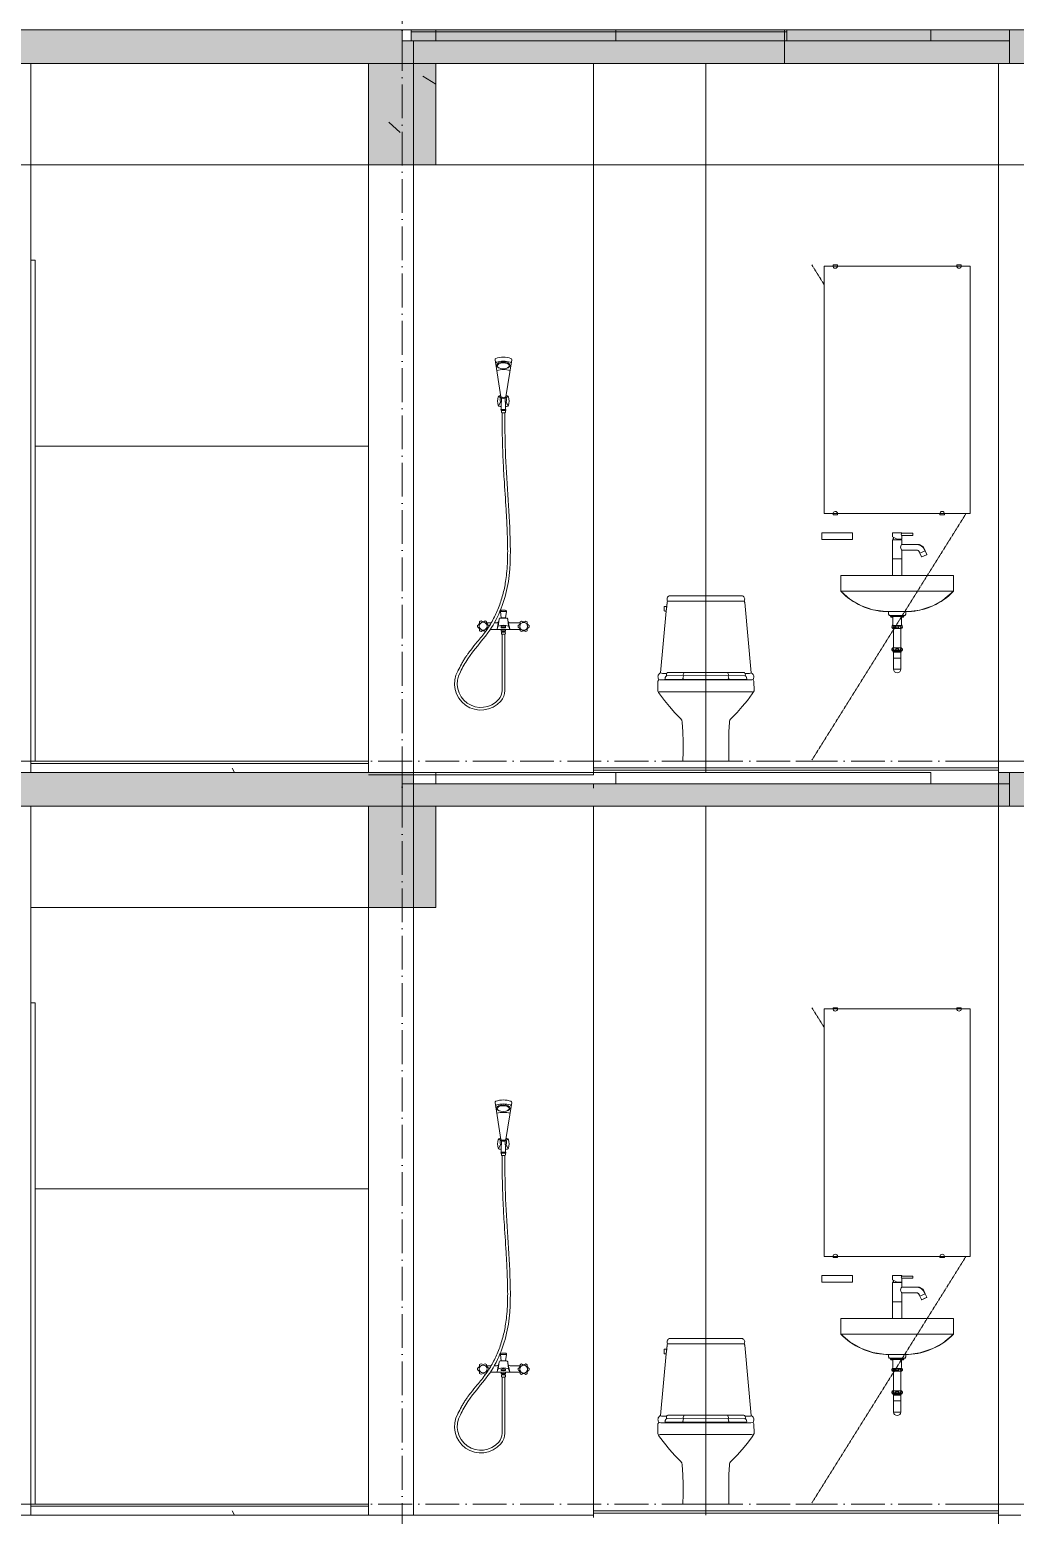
# Model space of a CAD drawing. Header units: millimetres. Extents: x -7075 to 54747, y -13937 to 93540.
# Drawn here: x 31295 to 35675, y 74650 to 81250 of the extents above; entities that cross this region are included whole.
import ezdxf

# ---------------------------------------------------------------- set-up
doc = ezdxf.new("R2010")
doc.units = ezdxf.units.MM
doc.linetypes.add('Dash 1_16_', pattern=[3.175, 1.5875, -1.5875])
doc.linetypes.add('Grid Line', pattern=[4.2, 3, -0.6, 0, -0.6])
for name, color, linetype, lineweight in [('A-FLOR-MCUT', 3, 'Continuous', 9), ('CUA', 31, 'Continuous', 9), ('NET CAT', 3, 'Continuous', 5), ('NET CATConcrete', 3, 'Continuous', 5), ('NET THAY 2', 55, 'Continuous', 5), ('NET-CAT', 3, 'Continuous', 15), ('NET-THAY', 2, 'Continuous', 9), ('THIET-BI', 44, 'Continuous', 5), ('TRUC', 225, 'Continuous', 5)]:
    doc.layers.add(name, color=color, linetype=linetype, lineweight=lineweight)

# ---------------------------------------------------------------- blocks, each defined once
blk = doc.blocks.new('M_Concrete-Rectangular-Column - C10-1500 x 300mm-V84-A-A')
at = {"layer": 'NET CAT', "color": 4}
for p, q in [((34299.9, 77950), (34299.9, 81100)), ((32799.9, 80650), (32799.9, 77950)), ((34299.9, 74650), (34299.9, 77800)), ((32799.9, 77350), (32799.9, 74650))]:
    blk.add_line(p, q, dxfattribs=at)
blk = doc.blocks.new('ALC1807-ASCENT PLAZA-KET CAU 180524_rvt-1-A-A')
at = {"color": 4, "lineweight": 5}
blk.add_blockref('M_Concrete-Rectangular-Column - C10-1500 x 300mm-V84-A-A', (0, 0), dxfattribs=at)
blk = doc.blocks.new('X-SEN - X-SEN-1305592-A-A')
at = {"layer": 'THIET-BI'}
for p, q in [((33388.4, 23519), (33362.8, 23684)), ((33411.4, 23519), (33437, 23684)), ((33386.9, 23514.9), (33378.3, 23521.9)), ((33378.3, 23478.1), (33386.9, 23497.1)), ((33391.3, 23514.9), (33386.9, 23514.9)), ((33386.9, 23497.1), (33391.3, 23497.1)), ((33388.4, 23514.9), (33388.4, 23519)), ((33391.3, 23497.1), (33391.3, 23514.9)), ((33408.4, 23514.9), (33412.9, 23514.9)), ((33408.4, 23497.1), (33408.4, 23514.9)), ((33409.6, 23497.1), (33408.4, 23497.1)), ((33412.9, 23497.1), (33408.4, 23497.1)), ((33411.4, 23514.9), (33411.4, 23519)), ((33412.9, 23514.9), (33421.4, 23521.9)), ((33421.4, 23478.1), (33412.9, 23497.1)), ((33390.4, 23463.1), (33390.4, 23492.9)), ((33409.5, 23463.1), (33390.4, 23463.1)), ((33409.5, 23458.1), (33390.4, 23458.1)), ((33391.2, 23458.1), (33391.2, 23451.3)), ((33394, 23448.3), (33405.8, 23448.3)), ((33405.8, 23458.1), (33394.2, 23458.1)), ((33408.8, 23451.3), (33408.8, 23458.1)), ((33409.5, 23492), (33409.5, 23463.1)), ((33345.7, 22514.7), (33325.6, 22514.7)), ((33370.1, 22514.7), (33359.6, 22514.7)), ((33377.4, 22500), (33381, 22531.9)), ((33385.9, 22536.2), (33414.1, 22536.2)), ((33386.6, 22564.7), (33390.3, 22536.7)), ((33413.5, 22564.7), (33386.6, 22564.7)), ((33390.3, 22536.7), (33409.7, 22536.7)), ((33408.5, 22570.6), (33391.5, 22570.6)), ((33409.7, 22536.7), (33413.5, 22564.7)), ((33422.6, 22500), (33419.1, 22531.9)), ((33429.9, 22514.7), (33474.6, 22514.7)), ((33325.6, 22485.3), (33327, 22485.3)), ((33341.7, 22485.3), (33474.3, 22485.3)), ((33389.8, 22479.7), (33389.8, 22485.3)), ((33409.8, 22479.7), (33389.8, 22479.7)), ((33390, 22493.4), (33390, 22498.9)), ((33390.7, 22478.3), (33390.7, 22479.7)), ((33408.7, 22478.3), (33390.7, 22478.3)), ((33391.1, 22471), (33391.1, 22467.3)), ((33392.4, 22473.5), (33392.4, 22478.3)), ((33393.9, 22214.3), (33393.9, 22464.3)), ((33405.7, 22474), (33394.1, 22474)), ((33394.1, 22464.3), (33405.7, 22464.3)), ((33405.9, 22214.3), (33405.9, 22464.3)), ((33407.5, 22473.5), (33407.5, 22478.3)), ((33408.7, 22479.7), (33408.7, 22478.3)), ((33408.7, 22467.3), (33408.7, 22471)), ((33409.8, 22485.3), (33409.8, 22479.7)), ((33410, 22499.2), (33410, 22493.4))]:
    blk.add_line(p, q, dxfattribs=at)
for centre in [(33310, 22500), (33490, 22499.2)]:
    blk.add_circle(centre, 17.5, dxfattribs=at)
for centre, radius, start, end in [((33399.9, 23590.3), 104.8, 71.20239, 108.79761), ((33367.7, 23684.8), 5, 108.79761, 188.81679), ((33370.3, 23668), 5, 107.228, 188.81679), ((33399.9, 23572.7), 104.8, 72.772, 107.228), ((33399.9, 23535.3), 104.8, 73.58336, 106.41664), ((33429.4, 23668), 5, 351.18321, 72.772), ((33432, 23684.8), 5, 351.18321, 71.20239), ((33453.7, 23500), 79.5, 166.0233, 193.9767), ((33381.4, 23518), 5, 90, 166.0233), ((33399.9, 23412.1), 112.4, 96.2592, 99.46347), ((33412.2, 23506), 26.9, 160.70548, 199.29452), ((33399.9, 23540.7), 24.6, 242.07326, 297.92674), ((33439.8, 23483.8), 50.3, 164.59285, 189.38997), ((33399.9, 23536.6), 24.6, 249.69968, 290.30032), ((33359.9, 23483.8), 50.3, 350.61003, 15.40715), ((33399.9, 23412.1), 112.4, 80.53653, 83.7408), ((33387.5, 23506), 26.9, 340.70548, 19.29452), ((33418.4, 23518), 5, 13.9767, 90), ((33346, 23500), 79.5, 346.0233, 13.9767), ((33381.4, 23482), 5, 193.9767, 270), ((33399.9, 23562.1), 87, 257.73835, 263.6304), ((33392.8, 23460.6), 3.83, 148.02464, 211.97536), ((33390.4, 23462.1), 1, 90, 148.02464), ((33390.4, 23459.1), 1, 211.97536, 270), ((33387.5, 23460.6), 3.83, 319.28447, 40.71553), ((33394.2, 23451.3), 3, 180, 270), ((33397.5, 23460.6), 3.83, 139.28447, 220.71553), ((33402.5, 23460.6), 3.83, 319.28447, 40.71553), ((33405.8, 23451.3), 3, 270, 0), ((33412.4, 23460.6), 3.83, 139.28447, 220.71553), ((33399.9, 23562.1), 87, 276.3696, 282.26165), ((33409.5, 23462.1), 1, 31.97536, 90), ((33409.5, 23459.1), 1, 270, 328.02464), ((33407.1, 23460.6), 3.83, 328.02464, 31.97536), ((33418.4, 23482), 5, 270, 346.0233), ((33280.3, 22517.1), 14.3, 290.19286, 9.80714), ((33310, 22500), 25, 111.53285, 128.46715), ((33310, 22534.3), 14.3, 230.19286, 309.80714), ((33310, 22500), 25, 51.53285, 68.46715), ((33339.7, 22517.1), 14.3, 170.19286, 249.80714), ((33370.1, 22524.7), 10, 270, 353.59525), ((33577.4, 22462.2), 206.6, 162.721, 173.59628), ((33385.9, 22531.2), 5, 90, 172.76706), ((33391.5, 22565.6), 5, 90, 189.6096), ((33408.5, 22565.6), 5, 350.3904, 90), ((33414.1, 22531.2), 5, 7.23294, 90), ((33429.9, 22524.7), 10, 186.40475, 270), ((33222.7, 22462.2), 206.6, 6.40372, 17.279), ((33460.3, 22516.3), 14.3, 290.19286, 9.80714), ((33490, 22499.2), 25, 111.53285, 128.46715), ((33490, 22533.4), 14.3, 230.19286, 309.80714), ((33490, 22499.2), 25, 51.53285, 68.46715), ((33519.7, 22516.3), 14.3, 170.19286, 249.80714), ((33310, 22500), 25, 171.53285, 188.46715), ((33280.3, 22482.9), 14.3, 350.19286, 69.80714), ((33310, 22500), 25, 231.53285, 248.46715), ((33310, 22465.7), 14.3, 50.19286, 129.80714), ((33310, 22500), 25, 291.53285, 308.46715), ((33339.7, 22482.9), 14.3, 110.19286, 189.80714), ((33310, 22500), 25, 351.53285, 8.46715), ((33399.1, 22484.4), 26.7, 144.25984, 178.11019), ((33400, 22450.8), 54.2, 65.33418, 114.66582), ((33394.1, 22471), 3, 90, 180), ((33394.1, 22467.3), 3, 180, 270), ((33405.7, 22471), 3, 0, 90), ((33405.7, 22467.3), 3, 270, 0), ((33400.9, 22483.7), 27.1, 3.30197, 36.88985), ((33490, 22499.2), 25, 171.53285, 188.46715), ((33460.3, 22482), 14.3, 350.19286, 69.80714), ((33490, 22499.2), 25, 231.53285, 248.46715), ((33490, 22464.9), 14.3, 50.19286, 129.80714), ((33490, 22499.2), 25, 291.53285, 308.46715), ((33519.7, 22482), 14.3, 110.19286, 189.80714), ((33490, 22499.2), 25, 351.53285, 8.46715), ((33299.9, 22244.3), 117.1, 150.15771, 318.97112), ((33299.9, 22244.3), 105.1, 150.15771, 318.97112), ((33334.9, 22214.3), 59, 318.60543, 359.98786), ((33334.9, 22214.3), 71, 318.6668, 359.98992)]:
    blk.add_arc(centre, radius, start, end, dxfattribs=at)
for centre, major_axis, ratio in [((33399.9, 23658.8), (30.2, 0), 0.492288), ((33399.6, 23656.9), (26.8, 0.5), 0.480422), ((33400, 22493.4), (10, 0), 0.102577)]:
    blk.add_ellipse(centre, major_axis=major_axis, ratio=ratio, dxfattribs=at)
blk.add_ellipse((33400, 22499.2), major_axis=(10, 0), ratio=0.102577, start_param=0, end_param=3.141593, dxfattribs=at)
for points, knots in [([(33394, 23448.3), (33394.2, 23429.3), (33394.3, 23410.2), (33394.7, 23372.2), (33395, 23353.2), (33395.7, 23320.2), (33396.1, 23306.2), (33396.9, 23280.7), (33397.3, 23269.3), (33398.2, 23246.4), (33398.8, 23235), (33400.5, 23200.7), (33401.8, 23177.9), (33406.1, 23109.6), (33409.2, 23064.1), (33413, 23002), (33413.9, 22985.3), (33415.5, 22954.4), (33416.2, 22940.1), (33417.3, 22913.5), (33417.7, 22901.1), (33418.5, 22876.4), (33418.8, 22864.1), (33419.2, 22827.1), (33419, 22802.5), (33417.1, 22763.2), (33416, 22748.5), (33413.2, 22722), (33411.7, 22710.3), (33408.3, 22688.7), (33406.5, 22678.7), (33402.3, 22659), (33399.9, 22649.2), (33392, 22619.8), (33385.6, 22600.6), (33374.5, 22572.5), (33370.6, 22563.4), (33358, 22536.4), (33348.6, 22518.9), (33333.1, 22494), (33327.7, 22486), (33316.2, 22469.9), (33310, 22461.8), (33297.2, 22445.7), (33290.6, 22437.8), (33274.2, 22418.1), (33264.3, 22406.3), (33251.3, 22389.6), (33247.9, 22385), (33241.8, 22376.7), (33239.1, 22372.9), (33234.8, 22366.7), (33233.2, 22364.3), (33228.4, 22356.9), (33225.4, 22351.9), (33219.4, 22341.9), (33216.6, 22336.8), (33208.4, 22321.9), (33203.2, 22312), (33198.1, 22302.2)], [10.763393, 10.763393, 10.763393, 10.763393, 67.877121, 67.877121, 124.65304, 124.65304, 166.69513, 166.69513, 200.930722, 200.930722, 235.166314, 235.166314, 303.637498, 303.637498, 440.579865, 440.579865, 490.560181, 490.560181, 533.538778, 533.538778, 570.662893, 570.662893, 607.787008, 607.787008, 682.035238, 682.035238, 727.0732, 727.0732, 763.128626, 763.128626, 793.90814, 793.90814, 824.687653, 824.687653, 886.24668, 886.24668, 916.453467, 916.453467, 976.867041, 976.867041, 1006.423841, 1006.423841, 1037.610174, 1037.610174, 1068.796507, 1068.796507, 1114.385518, 1114.385518, 1131.259849, 1131.259849, 1144.761911, 1144.761911, 1153.292739, 1153.292739, 1170.354396, 1170.354396, 1187.416052, 1187.416052, 1220.589637, 1220.589637, 1220.589637, 1220.589637]), ([(33406, 23448.4), (33406.4, 23392), (33408.1, 23205.6), (33433.2, 22947.9), (33431.2, 22670.1), (33355.1, 22483.2), (33252.1, 22379.9), (33219.1, 22316.5), (33208.7, 22296.6)], [10.839785, 10.839785, 10.839785, 10.839785, 179.867982, 569.802437, 788.393473, 1006.975964, 1153.38591, 1220.589637, 1220.589637, 1220.589637, 1220.589637])]:
    blk.add_open_spline(points, degree=3, knots=knots, dxfattribs=at)
blk = doc.blocks.new('X-XI1 - X-XI-1381924-A-A')
at = {"layer": 'THIET-BI'}
for p, q in [((34113.8, 22585.2), (34113.8, 22569.8)), ((34113.8, 22585.2), (34113.8, 22569.8)), ((34125.8, 22588.2), (34116.8, 22588.2)), ((34125.8, 22588.2), (34116.8, 22588.2)), ((34127.4, 22605.1), (34123.8, 22566.8)), ((34123.8, 22566.8), (34125.8, 22588.2)), ((34127.4, 22605.1), (34125.8, 22588.2)), ((34128, 22624.9), (34127.4, 22621.7)), ((34128, 22624.9), (34127.4, 22621.7)), ((34127.4, 22621.7), (34127.4, 22618.2)), ((34127.4, 22621.7), (34127.4, 22618.2)), ((34127.4, 22618.2), (34128.5, 22614.3)), ((34127.4, 22618.2), (34128.5, 22614.3)), ((34128.2, 22608.5), (34127.4, 22605.1)), ((34128.2, 22608.5), (34127.4, 22605.1)), ((34129.6, 22628.4), (34128, 22624.9)), ((34129.6, 22628.4), (34128, 22624.9)), ((34129.9, 22611.5), (34128.2, 22608.5)), ((34129.9, 22611.5), (34128.2, 22608.5)), ((34128.5, 22614.3), (34129.9, 22611.5)), ((34128.5, 22614.3), (34129.9, 22611.5)), ((34131.8, 22631.3), (34129.6, 22628.4)), ((34131.8, 22631.3), (34129.6, 22628.4)), ((34129.9, 22611.5), (34299.9, 22611.5)), ((34134.4, 22633.5), (34131.8, 22631.3)), ((34134.4, 22633.5), (34131.8, 22631.3)), ((34137.1, 22635), (34134.4, 22633.5)), ((34137.1, 22635), (34134.4, 22633.5)), ((34462.8, 22635), (34137.1, 22635)), ((34462.8, 22635), (34137.1, 22635)), ((34299.9, 22611.5), (34470, 22611.5)), ((34466.1, 22633.1), (34462.8, 22635)), ((34466.1, 22633.1), (34462.8, 22635)), ((34468.6, 22630.8), (34466.1, 22633.1)), ((34468.6, 22630.8), (34466.1, 22633.1)), ((34470.6, 22627.9), (34468.6, 22630.8)), ((34470.6, 22627.9), (34468.6, 22630.8)), ((34470, 22611.5), (34471.4, 22614.3)), ((34470, 22611.5), (34471.4, 22614.3)), ((34471, 22610), (34470, 22611.5)), ((34471, 22610), (34470, 22611.5)), ((34471.8, 22624.9), (34470.6, 22627.9)), ((34471.8, 22624.9), (34470.6, 22627.9)), ((34471.7, 22608.5), (34471, 22610)), ((34471.7, 22608.5), (34471, 22610)), ((34471.4, 22614.3), (34472.2, 22617.1)), ((34471.4, 22614.3), (34472.2, 22617.1)), ((34472.2, 22606.8), (34471.7, 22608.5)), ((34472.2, 22606.8), (34471.7, 22608.5)), ((34472.5, 22621.3), (34471.8, 22624.9)), ((34472.5, 22621.3), (34471.8, 22624.9)), ((34472.2, 22617.1), (34472.5, 22621.3)), ((34472.2, 22617.1), (34472.5, 22621.3)), ((34472.5, 22605.1), (34472.2, 22606.8)), ((34472.5, 22605.1), (34472.2, 22606.8)), ((34501.7, 22292.8), (34472.5, 22605.1)), ((34501.7, 22292.8), (34472.5, 22605.1)), ((34123.8, 22566.8), (34098.2, 22292.8)), ((34123.8, 22566.8), (34098.2, 22292.8)), ((34116.8, 22566.8), (34123.8, 22566.8)), ((34116.8, 22566.8), (34123.8, 22566.8)), ((34086.4, 22255.9), (34086, 22213)), ((34086.4, 22255.9), (34086, 22213)), ((34090.2, 22261.8), (34086.4, 22255.9)), ((34090.2, 22261.8), (34086.4, 22255.9)), ((34087.3, 22278.2), (34087, 22275.4)), ((34087.3, 22278.2), (34087, 22275.4)), ((34087, 22275.4), (34087.2, 22271.9)), ((34087, 22275.4), (34087.2, 22271.9)), ((34087.2, 22271.9), (34088, 22268.6)), ((34087.2, 22271.9), (34088, 22268.6)), ((34088.5, 22282.6), (34087.3, 22278.2)), ((34088.5, 22282.6), (34087.3, 22278.2)), ((34088, 22268.6), (34090.2, 22261.8)), ((34088, 22268.6), (34090.2, 22261.8)), ((34090.3, 22285.9), (34088.5, 22282.6)), ((34090.3, 22285.9), (34088.5, 22282.6)), ((34092.5, 22288.6), (34090.3, 22285.9)), ((34092.5, 22288.6), (34090.3, 22285.9)), ((34095.5, 22291.2), (34092.5, 22288.6)), ((34095.5, 22291.2), (34092.5, 22288.6)), ((34098.2, 22292.8), (34095.5, 22291.2)), ((34098.2, 22292.8), (34095.5, 22291.2)), ((34299.9, 22261.2), (34099.8, 22261.2)), ((34126.2, 22290.1), (34106.6, 22290.1)), ((34121.4, 22263.3), (34136.3, 22263.5)), ((34299.9, 22281.4), (34126.7, 22279.2)), ((34299.9, 22294.9), (34131.2, 22294.9)), ((34136.3, 22263.5), (34156.5, 22263.8)), ((34137, 22261.2), (34136.3, 22263.3)), ((34299.9, 22265.3), (34156.2, 22263.8)), ((34156.7, 22263.8), (34156.7, 22261.2)), ((34198.2, 22267), (34200.8, 22280)), ((34201.1, 22264.6), (34198.2, 22267)), ((34199.5, 22285.1), (34204, 22294.6)), ((34200.8, 22280), (34199.5, 22285.1)), ((34468.6, 22294.9), (34299.9, 22294.9)), ((34473.2, 22279.2), (34299.9, 22281.4)), ((34443.7, 22263.8), (34299.9, 22265.3)), ((34500, 22261.2), (34299.9, 22261.2)), ((34400.4, 22285.1), (34395.9, 22294.6)), ((34398.8, 22264.6), (34401.7, 22267)), ((34399, 22280), (34400.4, 22285.1)), ((34401.7, 22267), (34399, 22280)), ((34443.1, 22263.8), (34443.1, 22261.2)), ((34463.6, 22263.5), (34443.4, 22263.8)), ((34462.9, 22261.2), (34463.6, 22263.3)), ((34478.5, 22263.3), (34463.6, 22263.5)), ((34473.7, 22290.1), (34493.2, 22290.1)), ((34505.3, 22290.5), (34501.7, 22292.8)), ((34505.3, 22290.5), (34501.7, 22292.8)), ((34507.8, 22288.2), (34505.3, 22290.5)), ((34507.8, 22288.2), (34505.3, 22290.5)), ((34509.8, 22285.5), (34507.8, 22288.2)), ((34509.8, 22285.5), (34507.8, 22288.2)), ((34509.7, 22261.8), (34511.9, 22268.6)), ((34509.7, 22261.8), (34511.9, 22268.6)), ((34513.5, 22255.9), (34509.7, 22261.8)), ((34513.5, 22255.9), (34509.7, 22261.8)), ((34511.3, 22282.6), (34509.8, 22285.5)), ((34511.3, 22282.6), (34509.8, 22285.5)), ((34512.4, 22279.1), (34511.3, 22282.6)), ((34512.4, 22279.1), (34511.3, 22282.6)), ((34511.9, 22268.6), (34512.7, 22272.1)), ((34511.9, 22268.6), (34512.7, 22272.1)), ((34512.9, 22275.5), (34512.4, 22279.1)), ((34512.9, 22275.5), (34512.4, 22279.1)), ((34512.7, 22272.1), (34512.9, 22275.5)), ((34512.7, 22272.1), (34512.9, 22275.5)), ((34513.8, 22213), (34513.5, 22255.9)), ((34513.8, 22213), (34513.5, 22255.9)), ((34086, 22213), (34090, 22205.8)), ((34086, 22213), (34090, 22205.8)), ((34090, 22205.8), (34094.5, 22198.9)), ((34090, 22205.8), (34094.5, 22198.9)), ((34094.5, 22198.9), (34115.8, 22170)), ((34094.5, 22198.9), (34115.8, 22170)), ((34299.9, 22208.4), (34096.6, 22208.4)), ((34503.2, 22208.4), (34299.9, 22208.4)), ((34484.5, 22170.5), (34505.4, 22198.9)), ((34484.5, 22170.5), (34505.4, 22198.9)), ((34505.4, 22198.9), (34513.8, 22213)), ((34505.4, 22198.9), (34513.8, 22213)), ((34115.8, 22170), (34138.2, 22142.5)), ((34115.8, 22170), (34138.2, 22142.5)), ((34138.2, 22142.5), (34162.2, 22115.8)), ((34138.2, 22142.5), (34162.2, 22115.8)), ((34162.2, 22115.8), (34187.3, 22090.6)), ((34162.2, 22115.8), (34187.3, 22090.6)), ((34412.6, 22090.6), (34438.4, 22116.6)), ((34412.6, 22090.6), (34438.4, 22116.6)), ((34438.4, 22116.6), (34461.7, 22142.5)), ((34438.4, 22116.6), (34461.7, 22142.5)), ((34461.7, 22142.5), (34484.5, 22170.5)), ((34461.7, 22142.5), (34484.5, 22170.5)), ((34187.3, 22090.6), (34192.8, 22082.9)), ((34187.3, 22090.6), (34192.8, 22082.9)), ((34192.8, 22082.9), (34195.2, 22073.7)), ((34192.8, 22082.9), (34195.2, 22073.7)), ((34195.2, 22073.7), (34197.5, 22030.4)), ((34195.2, 22073.7), (34197.5, 22030.4)), ((34402.4, 22030.6), (34404.7, 22073.7)), ((34402.4, 22030.6), (34404.7, 22073.7)), ((34404.7, 22073.7), (34405.4, 22078.3)), ((34404.7, 22073.7), (34405.4, 22078.3)), ((34405.4, 22078.3), (34407, 22082.9)), ((34405.4, 22078.3), (34407, 22082.9)), ((34407, 22082.9), (34409.3, 22086.9)), ((34407, 22082.9), (34409.3, 22086.9)), ((34409.3, 22086.9), (34412.6, 22090.6)), ((34409.3, 22086.9), (34412.6, 22090.6)), ((34197.5, 22030.4), (34198.7, 21986.9)), ((34197.5, 22030.4), (34198.7, 21986.9)), ((34198.7, 21986.9), (34198.7, 21943.4)), ((34198.7, 21986.9), (34198.7, 21943.4)), ((34401.2, 21986.9), (34402.4, 22030.6)), ((34401.2, 21986.9), (34402.4, 22030.6)), ((34401.2, 21943.3), (34401.2, 21986.9)), ((34401.2, 21943.3), (34401.2, 21986.9)), ((34198.7, 21943.4), (34197.5, 21900)), ((34198.7, 21943.4), (34197.5, 21900)), ((34402.3, 21900), (34401.2, 21943.3)), ((34402.3, 21900), (34401.2, 21943.3)), ((34197.5, 21900), (34402.3, 21900)), ((34197.5, 21900), (34402.3, 21900)), ((34197.5, 21900), (34402.3, 21900))]:
    blk.add_line(p, q, dxfattribs=at)
for centre, radius, start, end in [((34116.8, 22585.2), 3.03, 90, 180), ((34116.8, 22585.2), 3.03, 90, 180), ((34116.8, 22569.8), 3.03, 180, 270), ((34116.8, 22569.8), 3.03, 180, 270), ((34099.8, 22287.8), 26.6, 247.71362, 270), ((34106.6, 22307.7), 17.6, 239.73446, 270), ((34135.2, 22266.1), 17, 144.24502, 177.87615), ((34121.5, 22266.6), 3.33, 177.87615, 267.59063), ((34129, 22270.6), 9.33, 107.38471, 144.24502), ((34127.7, 22282.7), 3.51, 162.38045, 244.91357), ((33997.3, 22324.1), 133.3, 342.38045, 345.70336), ((34131.2, 22290), 4.93, 90, 165.70336), ((34468.6, 22290), 4.93, 14.29664, 90), ((34602.6, 22324.1), 133.3, 194.29664, 197.61955), ((34472.2, 22282.7), 3.51, 295.08643, 17.61955), ((34470.9, 22270.6), 9.33, 35.75498, 72.61529), ((34464.7, 22266.1), 17, 2.12385, 35.75498), ((34478.3, 22266.6), 3.33, 272.40937, 2.12385), ((34493.2, 22307.7), 17.6, 270, 300.21928), ((34500, 22287.8), 26.6, 270, 292.28638), ((34096.6, 22195.7), 12.7, 90, 123.16215), ((34503.2, 22195.7), 12.7, 56.74575, 90)]:
    blk.add_arc(centre, radius, start, end, dxfattribs=at)
blk = doc.blocks.new('X-LA - X-LA-1883700-A-A')
at = {"layer": 'THIET-BI'}
for p, q in [((35474.9, 24100), (34824.9, 24100)), ((34824.9, 24100), (34824.9, 23000)), ((34824.9, 24100), (34864.9, 24100)), ((34824.9, 23000), (34824.9, 24100)), ((34864.9, 24105), (34884.9, 24105)), ((34864.9, 24100), (34864.9, 24105)), ((34864.9, 24100), (34865.4, 24096.9)), ((34865.4, 24096.9), (34867.2, 24093.6)), ((34867.2, 24093.6), (34870.2, 24091.2)), ((34870.2, 24091.2), (34874.9, 24090)), ((34874.9, 24090), (34879, 24090.9)), ((34879, 24090.9), (34881.9, 24092.9)), ((34881.9, 24092.9), (34884.1, 24096.1)), ((34884.1, 24096.1), (34884.9, 24100)), ((34884.9, 24105), (34884.9, 24100)), ((34884.9, 24100), (35414.9, 24100)), ((35414.9, 24105), (35434.9, 24105)), ((35414.9, 24100), (35414.9, 24105)), ((35414.9, 24100), (35415.5, 24096.6)), ((35415.5, 24096.6), (35417.6, 24093.3)), ((35417.6, 24093.3), (35420.4, 24091.1)), ((35420.4, 24091.1), (35424.9, 24090)), ((35424.9, 24090), (35429.1, 24090.9)), ((35429.1, 24090.9), (35432.3, 24093.2)), ((35432.3, 24093.2), (35434.3, 24096.5)), ((35434.3, 24096.5), (35434.9, 24100)), ((35434.9, 24105), (35434.9, 24100)), ((35434.9, 24100), (35474.9, 24100)), ((35474.9, 23000), (35474.9, 24100)), ((35474.9, 24100), (35474.9, 23000)), ((34824.9, 23000), (35474.9, 23000)), ((34864.9, 23000), (34824.9, 23000)), ((34865.4, 23003.1), (34864.9, 23000)), ((34864.9, 23000), (34864.9, 22995)), ((34864.9, 22995), (34884.9, 22995)), ((34867.2, 23006.4), (34865.4, 23003.1)), ((34870.2, 23008.8), (34867.2, 23006.4)), ((34874.9, 23010), (34870.2, 23008.8)), ((34879, 23009.1), (34874.9, 23010)), ((34881.9, 23007.1), (34879, 23009.1)), ((34884.1, 23003.9), (34881.9, 23007.1)), ((34884.9, 23000), (34884.1, 23003.9)), ((34884.9, 22995), (34884.9, 23000)), ((35339.9, 23000), (34884.9, 23000)), ((35340.5, 23003.4), (35339.9, 23000)), ((35339.9, 23000), (35339.9, 22995)), ((35339.9, 22995), (35359.9, 22995)), ((35342.6, 23006.7), (35340.5, 23003.4)), ((35345.4, 23008.9), (35342.6, 23006.7)), ((35349.9, 23010), (35345.4, 23008.9)), ((35354.1, 23009.1), (35349.9, 23010)), ((35357.3, 23006.8), (35354.1, 23009.1)), ((35359.3, 23003.5), (35357.3, 23006.8)), ((35359.9, 23000), (35359.3, 23003.5)), ((35359.9, 22995), (35359.9, 23000)), ((35474.9, 23000), (35359.9, 23000)), ((35128.9, 22914.3), (35129.9, 22915.3)), ((35128.9, 22914.3), (35128.9, 22896.3)), ((35128.9, 22896.3), (35128.9, 22914.3)), ((35129.9, 22915.3), (35169.9, 22915.3)), ((35129.9, 22915.3), (35169.9, 22915.3)), ((35169.9, 22915.3), (35170.9, 22914.3)), ((35170.9, 22912.8), (35170.9, 22914.3)), ((35170.9, 22914.3), (35170.9, 22912.8)), ((35217.9, 22912.8), (35170.9, 22912.8)), ((35170.9, 22912.8), (35217.9, 22912.8)), ((35170.9, 22902.8), (35217.9, 22902.8)), ((35170.9, 22886.3), (35170.9, 22902.8)), ((35170.9, 22902.8), (35170.9, 22886.3)), ((35217.9, 22902.8), (35170.9, 22902.8)), ((35217.9, 22912.8), (35218.9, 22911.8)), ((35218.9, 22903.8), (35217.9, 22902.8)), ((35218.9, 22911.8), (35218.9, 22903.8)), ((35218.9, 22911.8), (35218.9, 22903.8)), ((35128.9, 22896.3), (35150.4, 22886.3)), ((35134.6, 22893.7), (35128.9, 22896.3)), ((35128.9, 22883.8), (35128.9, 22725)), ((35128.9, 22725), (35128.9, 22883.8)), ((35149.9, 22884.3), (35129.4, 22884.3)), ((35129.4, 22884.3), (35131.3, 22884.3)), ((35131.8, 22884.8), (35134.6, 22893.7)), ((35170.4, 22884.3), (35149.9, 22884.3)), ((35150.4, 22886.3), (35170.9, 22886.3)), ((35167.9, 22886.3), (35168.1, 22884.8)), ((35167.9, 22886.3), (35168.1, 22884.8)), ((35170.9, 22886.3), (35167.9, 22886.3)), ((35168.5, 22884.3), (35170.4, 22884.3)), ((35170.9, 22883.8), (35170.9, 22863.5)), ((35170.9, 22883.8), (35170.9, 22863.5)), ((35170.9, 22863.5), (35233.4, 22863.5)), ((35170.9, 22863.5), (35233.4, 22863.5)), ((35170.9, 22838.5), (35170.9, 22725)), ((35233.4, 22838.5), (35170.9, 22838.5)), ((35170.9, 22838.5), (35170.9, 22725)), ((35233.4, 22838.5), (35170.9, 22838.5)), ((35233.4, 22863.5), (35249.9, 22863.5)), ((35240.2, 22838.5), (35233.4, 22838.5)), ((35246.4, 22834.6), (35240.2, 22838.5)), ((35249.9, 22863.5), (35264.9, 22853.9)), ((35264.9, 22853.9), (35274, 22834.4)), ((35271.9, 22839), (35274, 22834.4)), ((35170.9, 22798.6), (35128.9, 22798.6)), ((35251.3, 22823.9), (35246.4, 22834.6)), ((35249.2, 22828.4), (35251.3, 22823.9)), ((35274, 22834.4), (35251.3, 22823.9)), ((35251.3, 22823.9), (35258.7, 22808)), ((35258.7, 22808), (35251.3, 22823.9)), ((35260.1, 22807.5), (35258.7, 22808)), ((35280.9, 22817.2), (35260.1, 22807.5)), ((35260.1, 22807.5), (35270.5, 22812.4)), ((35270.5, 22812.4), (35280.9, 22817.2)), ((35272.6, 22833.8), (35274, 22834.4)), ((35274, 22834.4), (35281.4, 22818.6)), ((35274, 22834.4), (35281.4, 22818.6)), ((35281.4, 22818.6), (35280.9, 22817.2)), ((34899.9, 22725), (34899.9, 22655)), ((35399.9, 22725), (34899.9, 22725)), ((34899.9, 22725), (35128.9, 22725)), ((34899.9, 22655), (34899.9, 22725)), ((35170.9, 22725), (35399.9, 22725)), ((35399.9, 22655), (35399.9, 22725)), ((35399.9, 22725), (35399.9, 22655)), ((34899.9, 22655), (35399.9, 22655)), ((34939.5, 22620.4), (34899.9, 22655)), ((35399.9, 22655), (35353.2, 22615.3)), ((34990.9, 22590.4), (34939.5, 22620.4)), ((35042.2, 22572.8), (34990.9, 22590.4)), ((35099.9, 22564.7), (35042.2, 22572.8)), ((35308.7, 22590.3), (35251.3, 22571.3)), ((35353.2, 22615.3), (35308.7, 22590.3)), ((35099.9, 22564.7), (35199.9, 22564.7)), ((35111.3, 22564.7), (35099.9, 22564.7)), ((35111.3, 22564.7), (35112.1, 22553.3)), ((35112.1, 22553.3), (35111.3, 22564.7)), ((35112.3, 22550.1), (35112.1, 22553.3)), ((35114.9, 22547.7), (35112.3, 22550.1)), ((35118, 22547.7), (35114.9, 22547.7)), ((35118, 22547.7), (35181.8, 22547.7)), ((35125.4, 22547.7), (35118, 22547.7)), ((35125.4, 22547.7), (35119.9, 22545.7)), ((35119.9, 22545.7), (35125.4, 22547.7)), ((35179.9, 22545.7), (35119.9, 22545.7)), ((35119.9, 22545.7), (35119.9, 22542.7)), ((35119.9, 22542.7), (35119.9, 22545.7)), ((35119.9, 22542.7), (35179.9, 22542.7)), ((35121.9, 22542.7), (35119.9, 22542.7)), ((35121.9, 22542.7), (35177.9, 22542.7)), ((35121.9, 22541.7), (35121.9, 22542.7)), ((35121.9, 22541.7), (35121.9, 22542.7)), ((35122.9, 22540.7), (35127.2, 22540.7)), ((35127.2, 22540.7), (35122.9, 22540.7)), ((35174.4, 22547.7), (35125.4, 22547.7)), ((35129.4, 22540.7), (35127.2, 22540.7)), ((35131.2, 22506.4), (35128.9, 22504.2)), ((35128.9, 22504.2), (35131.2, 22506.4)), ((35131.2, 22538.9), (35129.4, 22540.7)), ((35131.2, 22536.7), (35131.2, 22538.9)), ((35131.2, 22536.7), (35131.2, 22506.4)), ((35131.2, 22506.4), (35131.2, 22536.7)), ((35170.5, 22540.7), (35168.7, 22538.9)), ((35168.7, 22538.9), (35168.7, 22536.7)), ((35168.7, 22532.7), (35168.7, 22536.7)), ((35168.7, 22536.7), (35168.7, 22506.4)), ((35168.7, 22506.4), (35168.7, 22532.7)), ((35170.9, 22504.2), (35168.7, 22506.4)), ((35168.7, 22506.4), (35170.9, 22504.2)), ((35172.7, 22540.7), (35170.5, 22540.7)), ((35176.9, 22540.7), (35172.7, 22540.7)), ((35176.9, 22540.7), (35172.7, 22540.7)), ((35179.9, 22545.7), (35174.4, 22547.7)), ((35174.4, 22547.7), (35179.9, 22545.7)), ((35181.8, 22547.7), (35174.4, 22547.7)), ((35177.9, 22541.7), (35176.9, 22540.7)), ((35177.9, 22542.7), (35177.9, 22541.7)), ((35177.9, 22542.7), (35177.9, 22541.7)), ((35179.9, 22542.7), (35177.9, 22542.7)), ((35179.9, 22542.7), (35179.9, 22545.7)), ((35179.9, 22545.7), (35179.9, 22542.7)), ((35185, 22547.7), (35181.8, 22547.7)), ((35187.6, 22550.1), (35185, 22547.7)), ((35187.8, 22553.3), (35187.6, 22550.1)), ((35188.6, 22564.7), (35187.8, 22553.3)), ((35188.6, 22564.7), (35187.8, 22553.3)), ((35199.9, 22564.7), (35188.6, 22564.7)), ((35251.3, 22571.3), (35199.9, 22564.7)), ((35126, 22495.2), (35126.2, 22497.8)), ((35127.3, 22493.2), (35126, 22495.2)), ((35126.2, 22497.8), (35127.8, 22499.5)), ((35128.4, 22491.8), (35127.3, 22493.2)), ((35127.8, 22502.7), (35127.8, 22499.5)), ((35149.9, 22502.7), (35127.8, 22502.7)), ((35127.8, 22502.7), (35128.9, 22502.7)), ((35127.8, 22499.5), (35127.8, 22502.7)), ((35127.8, 22499.5), (35172, 22499.5)), ((35129.9, 22490.6), (35128.4, 22491.8)), ((35128.9, 22504.2), (35128.9, 22502.7)), ((35128.9, 22502.7), (35128.9, 22504.2)), ((35131.4, 22489.7), (35129.9, 22490.6)), ((35149.9, 22489.7), (35131.4, 22489.7)), ((35134, 22489.7), (35131.4, 22489.7)), ((35134, 22403.2), (35134, 22489.7)), ((35134, 22403.2), (35134, 22489.7)), ((35172, 22502.7), (35149.9, 22502.7)), ((35168.4, 22489.7), (35149.9, 22489.7)), ((35165.8, 22403.2), (35165.8, 22489.7)), ((35165.8, 22489.7), (35165.8, 22403.2)), ((35168.4, 22489.7), (35165.8, 22489.7)), ((35170, 22490.6), (35168.4, 22489.7)), ((35171.4, 22491.8), (35170, 22490.6)), ((35170.9, 22502.7), (35170.9, 22504.2)), ((35170.9, 22504.2), (35170.9, 22502.7)), ((35170.9, 22502.7), (35172, 22502.7)), ((35172.6, 22493.2), (35171.4, 22491.8)), ((35172, 22499.5), (35172, 22502.7)), ((35172, 22502.7), (35172, 22499.5)), ((35172, 22499.5), (35173.7, 22497.8)), ((35173.9, 22495.2), (35172.6, 22493.2)), ((35173.7, 22497.8), (35173.9, 22495.2)), ((35126, 22397.7), (35127.3, 22399.7)), ((35126.2, 22395.1), (35126, 22397.7)), ((35127.8, 22393.4), (35126.2, 22395.1)), ((35127.3, 22399.7), (35128.4, 22401.1)), ((35127.8, 22393.4), (35127.8, 22390.2)), ((35172, 22393.4), (35127.8, 22393.4)), ((35127.8, 22390.2), (35127.8, 22393.4)), ((35127.8, 22390.2), (35149.9, 22390.2)), ((35132, 22390.2), (35127.8, 22390.2)), ((35132, 22390.2), (35127.8, 22390.2)), ((35128.4, 22401.1), (35129.8, 22402.3)), ((35129.8, 22402.3), (35131.4, 22403.2)), ((35149.9, 22403.2), (35131.4, 22403.2)), ((35131.4, 22403.2), (35134, 22403.2)), ((35132, 22386.8), (35132, 22390.2)), ((35132, 22386.8), (35132, 22390.2)), ((35167.9, 22386.8), (35132, 22386.8)), ((35132.4, 22386), (35132, 22386.8)), ((35132.4, 22386), (35132, 22386.8)), ((35132.4, 22386), (35133.3, 22384.3)), ((35133.3, 22384.3), (35166.5, 22384.3)), ((35133.3, 22358.8), (35133.3, 22384.3)), ((35133.3, 22358.8), (35133.3, 22384.3)), ((35168.4, 22403.2), (35149.9, 22403.2)), ((35149.9, 22390.2), (35172, 22390.2)), ((35165.8, 22403.2), (35168.4, 22403.2)), ((35167.9, 22386.8), (35166.5, 22384.3)), ((35166.5, 22384.3), (35167.4, 22386)), ((35166.5, 22384.3), (35166.5, 22358.8)), ((35166.5, 22384.3), (35166.5, 22358.8)), ((35167.9, 22386.8), (35167.4, 22386)), ((35167.9, 22390.2), (35167.9, 22386.8)), ((35167.9, 22390.2), (35167.9, 22386.8)), ((35172, 22390.2), (35167.9, 22390.2)), ((35168.4, 22403.2), (35170, 22402.3)), ((35170, 22402.3), (35171.4, 22401.1)), ((35171.4, 22401.1), (35172.6, 22399.7)), ((35173.7, 22395.1), (35172, 22393.4)), ((35172, 22390.2), (35172, 22393.4)), ((35172, 22393.4), (35172, 22390.2)), ((35172.6, 22399.7), (35173.9, 22397.7)), ((35173.9, 22397.7), (35173.7, 22395.1)), ((35134, 22357.1), (35133.3, 22358.8)), ((35133.6, 22358.1), (35134, 22357.1)), ((35134, 22358.5), (35165.8, 22358.5)), ((35134, 22357.1), (35134, 22308.8)), ((35134, 22308.8), (35134, 22357.1)), ((35165.8, 22308.8), (35134, 22308.8)), ((35149.9, 22357.8), (35135, 22357.8)), ((35164.8, 22357.8), (35149.9, 22357.8)), ((35166.5, 22358.8), (35165.8, 22357.1)), ((35165.8, 22357.1), (35166.2, 22358.1)), ((35165.8, 22357.1), (35165.8, 22308.8)), ((35165.8, 22357.1), (35165.8, 22308.8)), ((34739.9, 21900), (34699.9, 21900)), ((34699.9, 21900), (34739.9, 21900)), ((35599.9, 21900), (35489.9, 21900)), ((35489.9, 21900), (35599.9, 21900))]:
    blk.add_line(p, q, dxfattribs=at)
for centre, radius, start, end in [((35111.2, 22856.4), 291.9, 223.62041, 267.78085), ((35188.6, 22856.4), 291.9, 272.21915, 316.37959), ((35149.9, 22308.8), 15.9, 180, 0)]:
    blk.add_arc(centre, radius, start, end, dxfattribs=at)
for centre, major_axis, ratio in [((35131.2, 22496.4), (4.41, 0), 0.713058), ((35168.7, 22496.4), (4.41, 0), 0.713058), ((35131.2, 22396.5), (4.41, 0), 0.713058), ((35149.9, 22396.5), (7.99, 0), 0.393273), ((35168.6, 22396.5), (4.41, 0), 0.713058)]:
    blk.add_ellipse(centre, major_axis=major_axis, ratio=ratio, dxfattribs=at)
for points in [[(35128.9, 22914.3), (35128.9, 22914.8), (35129.4, 22915.3), (35129.9, 22915.3)], [(35169.9, 22915.3), (35170.5, 22915.3), (35170.9, 22914.8), (35170.9, 22914.3)], [(35217.9, 22912.8), (35218.5, 22912.8), (35218.9, 22912.3), (35218.9, 22911.8)], [(35218.9, 22903.8), (35218.9, 22903.2), (35218.5, 22902.8), (35217.9, 22902.8)], [(35131.8, 22884.8), (35131.9, 22887.9), (35132.9, 22891), (35134.6, 22893.7)], [(35165.5, 22851), (35165.5, 22857.9), (35167.9, 22863.5), (35170.9, 22863.5)], [(35170.9, 22838.5), (35167.9, 22838.5), (35165.5, 22844.1), (35165.5, 22851)], [(35233.4, 22863.5), (35249.9, 22863.5), (35264.9, 22853.9), (35271.9, 22839)], [(35233.4, 22838.5), (35240.2, 22838.5), (35246.4, 22834.6), (35249.2, 22828.4)], [(35260.1, 22807.5), (35259.6, 22807.3), (35259, 22807.5), (35258.7, 22808)], [(35281.4, 22818.6), (35281.6, 22818.1), (35281.4, 22817.5), (35280.9, 22817.2)], [(35118, 22547.7), (35114.9, 22547.7), (35112.3, 22550.1), (35112, 22553.3)], [(35118, 22547.7), (35114.9, 22547.7), (35112.3, 22550.1), (35112, 22553.3)], [(35122.9, 22540.7), (35122.4, 22540.7), (35121.9, 22541.1), (35121.9, 22541.7)], [(35127.2, 22540.7), (35129.4, 22540.7), (35131.2, 22538.9), (35131.2, 22536.7)], [(35168.7, 22536.7), (35168.7, 22538.9), (35170.5, 22540.7), (35172.7, 22540.7)], [(35177.9, 22541.7), (35177.9, 22541.1), (35177.5, 22540.7), (35176.9, 22540.7)], [(35187.8, 22553.3), (35187.6, 22550.1), (35185, 22547.7), (35181.8, 22547.7)], [(35127.3, 22493.2), (35126, 22495.2), (35126.2, 22497.8), (35127.8, 22499.5)], [(35131.4, 22489.7), (35129.9, 22490.6), (35128.4, 22491.8), (35127.3, 22493.2)], [(35172.6, 22493.2), (35171.4, 22491.8), (35170, 22490.6), (35168.4, 22489.7)], [(35172, 22499.5), (35173.7, 22497.8), (35173.9, 22495.2), (35172.6, 22493.2)], [(35127.8, 22393.4), (35126.2, 22395.1), (35126, 22397.7), (35127.3, 22399.7)], [(35127.3, 22399.7), (35128.4, 22401.1), (35129.8, 22402.3), (35131.4, 22403.2)], [(35168.4, 22403.2), (35170, 22402.3), (35171.4, 22401.1), (35172.6, 22399.7)], [(35172.6, 22399.7), (35173.9, 22397.7), (35173.7, 22395.1), (35172, 22393.4)]]:
    blk.add_open_spline(points, degree=3, dxfattribs=at)
for points in [[(35170.9, 22902.8), (35169.5, 22902.8), (35168.3, 22905), (35168.3, 22907.8), (35168.3, 22910.6), (35169.5, 22912.8), (35170.9, 22912.8)], [(35149.9, 22499.5), (35145.5, 22499.5), (35141.9, 22498.1), (35141.9, 22496.4), (35141.9, 22494.6), (35145.5, 22493.2), (35149.9, 22493.2)], [(35149.9, 22499.5), (35154.3, 22499.5), (35157.9, 22498.1), (35157.9, 22496.4), (35157.9, 22494.6), (35154.3, 22493.2), (35149.9, 22493.2)]]:
    blk.add_open_spline(points, degree=3, knots=[0, 0, 0, 0, 1, 1, 1, 2, 2, 2, 2], dxfattribs=at)
blk = doc.blocks.new('CUA VAO CAN HO - Type 1-1365711-A-A')
at = {"layer": 'CUA', "lineweight": 5}
for p, q in [((31079.9, 20826), (31079.9, 18600)), ((31099.9, 20826), (31079.9, 20826)), ((31319.9, 20826), (31299.9, 20826)), ((31319.9, 18600), (31319.9, 20826))]:
    blk.add_line(p, q, dxfattribs=at)
blk = doc.blocks.new('CUA WC - Type 1-V69-A-A')
at = {"layer": 'CUA', "linetype": 'Dash 1_16_', "lineweight": 5}
for p, q in [((34770.9, 24105), (34824.9, 24018.7)), ((35455.8, 23000), (34770.9, 21905))]:
    blk.add_line(p, q, dxfattribs=at)
at = {"layer": 'CUA', "lineweight": 5}
for p, q in [((34950.9, 22915), (34815.9, 22915)), ((34815.9, 22915), (34815.9, 22885)), ((34950.9, 22885), (34950.9, 22915)), ((34815.9, 22885), (34950.9, 22885))]:
    blk.add_line(p, q, dxfattribs=at)

msp = doc.modelspace()

# ---------------------------------------------------------------- hatches: boundary and pattern name
at = {"layer": 'NET CAT', "lineweight": 9}
h = msp.add_hatch(color=7, dxfattribs=at)
h.paths.add_polyline_path([(31298.4, 81100), (32949.9, 81100), (32949.9, 81250), (31149.9, 81250), (31149.9, 81100)], flags=0)
h.paths.add_polyline_path([(42599.9, 81100), (42599.9, 81250), (34649.9, 81250), (34649.9, 81100), (42299.9, 81100)], flags=0)
h.paths.add_polyline_path([(1657.6, 81100), (6949.9, 81100), (6949.9, 81250), (1099.9, 81250), (1099.9, 81100)], flags=0)
h.paths.add_polyline_path([(9649.9, 81100), (11599.9, 81100), (11599.9, 81250), (9649.9, 81250)], flags=0)
h = msp.add_hatch(color=7, dxfattribs=at)
h.paths.add_polyline_path([(40110.6, 81100), (41499.9, 81100), (41499.9, 81250), (35649.9, 81250), (35649.9, 81100), (36906.2, 81100)], flags=0)
h.paths.add_polyline_path([(6949.9, 81100), (6949.9, 81250), (1099.9, 81250), (1099.9, 81100), (1657.6, 81100)], flags=0)
h.paths.add_polyline_path([(9649.9, 81100), (11599.9, 81100), (11599.9, 81250), (9649.9, 81250)], flags=0)
h.paths.add_polyline_path([(32949.9, 81100), (32949.9, 81250), (24699.9, 81250), (24699.9, 81100), (32799.9, 81100)], flags=0)
for points in [[(33701.7, 81200), (34660, 81200), (34660, 81240), (32989.9, 81240), (32989.9, 81200), (33301.2, 81200)], [(33301.2, 81100), (34649.9, 81100), (34649.9, 81200), (32999.9, 81200), (32999.9, 81100), (33099.9, 81100)]]:
    msp.add_hatch(color=7, dxfattribs=at).paths.add_polyline_path(points, flags=0)
h = msp.add_hatch(color=7, dxfattribs=at)
h.paths.add_polyline_path([(40110.6, 77800), (41499.9, 77800), (41499.9, 77950), (35649.9, 77950), (35649.9, 77800), (36906.2, 77800)], flags=0)
h.paths.add_polyline_path([(6949.9, 77800), (6949.9, 77950), (1099.9, 77950), (1099.9, 77800), (1657.6, 77800)], flags=0)
h.paths.add_polyline_path([(9649.9, 77800), (11599.9, 77800), (11599.9, 77950), (9649.9, 77950)], flags=0)
h.paths.add_polyline_path([(32949.9, 77800), (32949.9, 77950), (24699.9, 77950), (24699.9, 77800), (32799.9, 77800)], flags=0)
h = msp.add_hatch(color=7, dxfattribs=at)
h.paths.add_polyline_path([(40110.6, 77800), (41499.9, 77800), (41499.9, 77950), (35599.9, 77950), (35599.9, 77800), (36906.2, 77800)])
h.paths.add_polyline_path([(1099.9, 77800), (6949.9, 77800), (6949.9, 77950), (1099.9, 77950)])
h.paths.add_polyline_path([(9599.9, 77800), (11599.9, 77800), (11599.9, 77950), (9599.9, 77950)])
h.paths.add_polyline_path([(32999.9, 77800), (32999.9, 77950), (24699.9, 77950), (24699.9, 77800), (32900.6, 77800)])
at = {"layer": 'NET CAT'}
h = msp.add_hatch(dxfattribs=at)
h.set_pattern_fill('FP_2', color=10, style=0, pattern_type=2)
h.set_pattern_definition([(0, (19236.3, 95900), (1625.6, 406.4), [67.056, -1152.144, 67.056, -1152.144, -6502.4]), (0, (19236.3, 95900), (1625.6, 406.4), [-2438.4, 67.056, -2371.344, 67.056, -1152.144, -2844.8]), (0, (19236.3, 95900), (1625.6, 406.4), [-6096, 67.056, -745.744, 67.056, -1964.944]), (120, (19845.9, 96103.2), (-1164.753, 1204.611), [67.056, -1152.144, 67.056, -7654.544]), (120, (19845.9, 96103.2), (-1164.753, 1204.611), [-1286.256, -1152.144, 67.056, -2371.344, -4064]), (120, (19845.9, 96103.2), (-1164.753, 1204.611), [-4876.8, 67.056, -1152.144, 67.056, -2777.744]), (120, (19845.9, 96103.2), (-1164.753, 1204.611), [-6163.056, -745.744, 67.056, -1964.944]), (240, (20049.1, 96916), (-460.847, -1611.011), [67.056, -1152.144, 67.056, -7654.544]), (240, (20049.1, 96916), (-460.847, -1611.011), [-1286.256, -1152.144, 67.056, -2371.344, -4064]), (240, (20049.1, 96916), (-460.847, -1611.011), [-4876.8, 67.056, -1152.144, 67.056, -2777.744]), (240, (20049.1, 96916), (-460.847, -1611.011), [-6163.056, -745.744, 67.056, -1964.944])])
h.paths.add_polyline_path([(9799.9, 77950), (11519.9, 77950), (11519.9, 77990), (9799.9, 77990), (9799.9, 77976.2)], flags=0)
h.paths.add_polyline_path([(31299.9, 77950), (32799.9, 77950), (32799.9, 77990), (31299.9, 77990), (31299.9, 77976.2)], flags=0)
h = msp.add_hatch(dxfattribs=at)
h.set_pattern_fill('FP_2', color=10, style=0, pattern_type=2)
h.set_pattern_definition([(0, (19236.3, 92600), (1625.6, 406.4), [67.056, -1152.144, 67.056, -1152.144, -6502.4]), (0, (19236.3, 92600), (1625.6, 406.4), [-2438.4, 67.056, -2371.344, 67.056, -1152.144, -2844.8]), (0, (19236.3, 92600), (1625.6, 406.4), [-6096, 67.056, -745.744, 67.056, -1964.944]), (120, (19845.9, 92803.2), (-1164.753, 1204.611), [67.056, -1152.144, 67.056, -7654.544]), (120, (19845.9, 92803.2), (-1164.753, 1204.611), [-1286.256, -1152.144, 67.056, -2371.344, -4064]), (120, (19845.9, 92803.2), (-1164.753, 1204.611), [-4876.8, 67.056, -1152.144, 67.056, -2777.744]), (120, (19845.9, 92803.2), (-1164.753, 1204.611), [-6163.056, -745.744, 67.056, -1964.944]), (240, (20049.1, 93616), (-460.847, -1611.011), [67.056, -1152.144, 67.056, -7654.544]), (240, (20049.1, 93616), (-460.847, -1611.011), [-1286.256, -1152.144, 67.056, -2371.344, -4064]), (240, (20049.1, 93616), (-460.847, -1611.011), [-4876.8, 67.056, -1152.144, 67.056, -2777.744]), (240, (20049.1, 93616), (-460.847, -1611.011), [-6163.056, -745.744, 67.056, -1964.944])])
h.paths.add_polyline_path([(9799.9, 74650), (11519.9, 74650), (11519.9, 74690), (9799.9, 74690), (9799.9, 74676.2)], flags=0)
h.paths.add_polyline_path([(31299.9, 74650), (32799.9, 74650), (32799.9, 74690), (31299.9, 74690), (31299.9, 74676.2)], flags=0)
at = {"layer": 'NET CATConcrete'}
h = msp.add_hatch(dxfattribs=at)
h.set_pattern_fill('FP_1', color=256, style=0, pattern_type=2)
h.set_pattern_definition([(50, (19236.3, 39800), (1457.472, -127.512), [152.4, -1676.4]), (355, (19236.3, 39800), (-281.94, 1528.454), [121.92, -1341.12]), (100.451, (19357.8, 39789.4), (1175.54, 1400.933), [129.52, -1424.72]), (46.184, (19236.3, 40206.4), (2168.63, -336.34), [228.6, -2514.6]), (96.636, (19417, 40178.4), (1899.22, 1979.42), [194.28, -2137.08]), (351.184, (19236.3, 40206.4), (1899.24, 1979.4), [182.88, -2011.68]), (21, (19439.5, 40104.8), (1212.915, -818.12), [152.4, -1676.4]), (326, (19439.5, 40104.8), (494.417, 1473.504), [121.92, -1341.12]), (71.451, (19540.6, 40036.6), (1707.337, 655.37), [129.52, -1424.72]), (37.5, (19236.3, 39800), (24.7094, 676.44), [67.056, -1257.808, 67.056, -1294.384, -1346.2]), (37.5, (19236.3, 39800), (24.7094, 676.44), [-2686.304, 67.056, -1279.144]), (7.5, (19236.3, 39800), (534.558, 801.444), [67.056, -709.168, 67.056, -1227.328, -513.08]), (7.5, (19236.3, 39800), (534.558, 801.444), [-2070.608, 67.056, -446.024]), (327.5, (18783.16, 39800), (1084.7275, -45.831), [67.056, -440.944, 67.056, -1517.904, -2103.12]), (327.5, (18783.16, 39800), (1084.7275, -45.831), [-2092.96, 67.056, -2036.064]), (317.5, (18580, 39800), (1185.035, 203.414), [67.056, -593.344, 67.056, -985.52, -1493.52]), (317.5, (18580, 39800), (1185.035, 203.414), [-1712.976, 67.056, -1426.464])])
h.paths.add_polyline_path([(33099.9, 80650), (33099.9, 81100), (32999.9, 81100), (32999.9, 81200), (33099.9, 81200), (33099.9, 81250), (32949.9, 81250), (32949.9, 81100), (32799.9, 81100), (32799.9, 80650)], flags=0)
for points in [[(33099.9, 80650), (33099.9, 81100), (32799.9, 81100), (32799.9, 80650)], [(33099.9, 77350), (33099.9, 77800), (32799.9, 77800), (32799.9, 77350)]]:
    msp.add_hatch(color=256, dxfattribs=at).paths.add_polyline_path(points, flags=0)
at = {"layer": 'NET-THAY', "lineweight": 5}
msp.add_hatch(color=250, dxfattribs=at).paths.add_polyline_path([(33701.7, 81240), (34660, 81240), (34660, 81250), (32989.9, 81250), (32989.9, 81240), (33301.2, 81240)], flags=0)
at = {"layer": 'NET-THAY'}
for points in [[(33099.9, 81100), (35649.9, 81100), (35649.9, 81200), (32949.9, 81200), (32949.9, 81100)], [(33099.9, 77800), (35649.9, 77800), (35649.9, 77900), (32949.9, 77900), (32949.9, 77800)], [(33099.9, 77800), (35599.9, 77800), (35599.9, 77900), (32949.9, 77900), (32949.9, 77800)]]:
    msp.add_hatch(color=7, dxfattribs=at).paths.add_polyline_path(points, flags=0)

# ---------------------------------------------------------------- linework, layer by layer
at = {"layer": 'A-FLOR-MCUT'}
for p, q in [((34660, 81240), (32989.9, 81240)), ((32799.9, 77950), (31299.9, 77950)), ((31299.9, 77950), (32799.9, 77950)), ((31299.9, 74650), (32799.9, 74650))]:
    msp.add_line(p, q, dxfattribs=at)
at = {"layer": 'NET CAT', "lineweight": 13}
for p, q in [((33099.9, 81250), (32949.9, 81250)), ((33099.9, 81250), (32949.9, 81250)), ((33099.9, 81200), (33099.9, 81250)), ((33099.9, 81200), (33099.9, 81250)), ((32799.9, 81100), (32799.9, 80650)), ((32799.9, 81100), (32799.9, 80650)), ((33099.9, 80650), (33099.9, 81100)), ((33099.9, 80650), (33099.9, 81100)), ((32799.9, 80650), (33099.9, 80650)), ((32799.9, 80650), (33099.9, 80650)), ((33099.9, 77950), (32949.9, 77950)), ((33099.9, 77950), (32999.9, 77950)), ((33099.9, 77900), (33099.9, 77950)), ((32799.9, 77800), (32799.9, 77350)), ((33099.9, 77350), (33099.9, 77800)), ((32799.9, 77350), (33099.9, 77350))]:
    msp.add_line(p, q, dxfattribs=at)
at = {"layer": 'NET CATConcrete'}
for p, q in [((32949.9, 81250), (32949.9, 81100)), ((32949.9, 81250), (32949.9, 81200)), ((32949.9, 81200), (33099.9, 81200)), ((32999.9, 81100), (32999.9, 81200)), ((32999.9, 81200), (33099.9, 81200)), ((32949.9, 81100), (32799.9, 81100)), ((32949.9, 81100), (32799.9, 81100)), ((33099.9, 81100), (32949.9, 81100)), ((33099.9, 81100), (32999.9, 81100)), ((32799.9, 80650), (25099.9, 80650)), ((32799.9, 80650), (31299.9, 80650)), ((33099.9, 80650), (41099.9, 80650)), ((32949.9, 77950), (32949.9, 77900)), ((32999.9, 77950), (32999.9, 77900)), ((32949.9, 77900), (33099.9, 77900)), ((32999.9, 77900), (33099.9, 77900)), ((32949.9, 77800), (32799.9, 77800)), ((32999.9, 77800), (32799.9, 77800)), ((33099.9, 77800), (32949.9, 77800)), ((33099.9, 77800), (32999.9, 77800)), ((32799.9, 77350), (31299.9, 77350))]:
    msp.add_line(p, q, dxfattribs=at)
at = {"layer": 'NET THAY 2'}
for p, q in [((32799.9, 78000), (31299.9, 78000)), ((32799.9, 77990), (31299.9, 77990)), ((33799.9, 77950), (32799.9, 77950)), ((35599.9, 77970), (33799.9, 77970)), ((33799.9, 77970), (33799.9, 77940)), ((35599.9, 77960), (33799.9, 77960)), ((33799.9, 77940), (32799.9, 77940)), ((32799.9, 74700), (31299.9, 74700)), ((32799.9, 74690), (31299.9, 74690)), ((33799.9, 74650), (32799.9, 74650)), ((35599.9, 74670), (33799.9, 74670)), ((33799.9, 74670), (33799.9, 74640)), ((35599.9, 74660), (33799.9, 74660))]:
    msp.add_line(p, q, dxfattribs=at)
at = {"layer": 'NET-CAT'}
for p, q in [((32949.9, 81250), (24699.9, 81250)), ((32949.9, 81250), (31149.9, 81250)), ((32989.9, 81250), (32989.9, 81200)), ((42599.9, 81250), (34649.9, 81250)), ((34649.9, 81250), (34649.9, 81100)), ((34660, 81200), (34660, 81250)), ((41499.9, 81250), (35649.9, 81250)), ((35649.9, 81100), (35649.9, 81250)), ((32949.9, 81100), (32949.9, 81200)), ((32989.9, 81200), (34660, 81200)), ((34649.9, 81200), (33099.9, 81200)), ((35649.9, 81200), (33099.9, 81200)), ((34649.9, 81100), (34649.9, 81200)), ((23899.9, 81100), (32799.9, 81100)), ((24699.9, 81100), (32799.9, 81100)), ((31299.9, 81100), (31099.9, 81100)), ((31299.9, 77950), (31299.9, 81100)), ((32999.9, 81100), (32799.9, 81100)), ((32799.9, 81100), (32799.9, 77950)), ((32999.9, 77950), (32999.9, 81100)), ((33099.9, 81100), (34649.9, 81100)), ((33099.9, 81100), (42299.9, 81100)), ((34649.9, 81100), (42299.9, 81100)), ((35699.9, 81100), (35599.9, 81100)), ((35599.9, 81100), (35599.9, 77950)), ((32949.9, 77950), (24699.9, 77950)), ((31299.9, 77950), (24699.9, 77950)), ((31099.9, 77950), (31299.9, 77950)), ((32999.9, 77950), (32799.9, 77950)), ((35599.9, 77900), (35599.9, 77970)), ((41499.9, 77950), (35599.9, 77950)), ((35599.9, 77800), (35599.9, 77950)), ((35599.9, 77950), (35699.9, 77950)), ((41499.9, 77950), (35649.9, 77950)), ((35649.9, 77800), (35649.9, 77950)), ((32949.9, 77800), (32949.9, 77900)), ((32999.9, 77800), (32999.9, 77900)), ((35649.9, 77900), (33099.9, 77900)), ((35599.9, 77900), (33099.9, 77900)), ((33789.9, 77900), (35599.9, 77900)), ((33799.9, 77880), (33799.9, 77900)), ((23899.9, 77800), (32799.9, 77800)), ((24699.9, 77800), (32799.9, 77800)), ((31299.9, 77800), (31099.9, 77800)), ((31299.9, 77800), (31099.9, 77800)), ((31299.9, 74650), (31299.9, 77800)), ((32999.9, 77800), (32799.9, 77800)), ((32799.9, 77800), (32799.9, 74650)), ((32999.9, 74650), (32999.9, 77800)), ((33099.9, 77800), (42299.9, 77800)), ((33099.9, 77800), (42299.9, 77800)), ((35699.9, 77800), (35599.9, 77800)), ((35599.9, 77800), (35599.9, 74650)), ((31099.9, 74650), (31299.9, 74650)), ((35599.9, 74600), (35599.9, 74670)), ((35599.9, 74650), (35699.9, 74650))]:
    msp.add_line(p, q, dxfattribs=at)
at = {"layer": 'NET-THAY'}
for p, q in [((32949.9, 81100), (32949.9, 81250)), ((32949.9, 81200), (32949.9, 81250)), ((33099.9, 81250), (35299.9, 81250)), ((33899.9, 81250), (33899.9, 81200)), ((35299.9, 81250), (35299.9, 81200)), ((33099.9, 81200), (32949.9, 81200)), ((33099.9, 81200), (32999.9, 81200)), ((32999.9, 81200), (32999.9, 81100)), ((32799.9, 81100), (32949.9, 81100)), ((32799.9, 81100), (33099.9, 81100)), ((32999.9, 81100), (33099.9, 81100)), ((33799.9, 81100), (33799.9, 77970)), ((32799.9, 79400), (31319.9, 79400)), ((32949.9, 77900), (32949.9, 77950)), ((32999.9, 77900), (32999.9, 77950)), ((33099.9, 77950), (35299.9, 77950)), ((33899.9, 77950), (33899.9, 77900)), ((35299.9, 77950), (35299.9, 77900)), ((33099.9, 77900), (32949.9, 77900)), ((33099.9, 77900), (32999.9, 77900)), ((32799.9, 77800), (33099.9, 77800)), ((32799.9, 77800), (33099.9, 77800)), ((33799.9, 77800), (33799.9, 74670)), ((32799.9, 76100), (31319.9, 76100))]:
    msp.add_line(p, q, dxfattribs=at)
at = {"layer": 'TRUC', "linetype": 'Grid Line', "ltscale": 50}
for p, q in [((32949.9, -10536.9), (32949.9, 93540.4)), ((-7075.1, 78000), (51521, 78000)), ((-7075.1, 74700), (51521, 74700))]:
    msp.add_line(p, q, dxfattribs=at)

# ---------------------------------------------------------------- block references
at = {"lineweight": 5}
msp.add_blockref('ALC1807-ASCENT PLAZA-KET CAU 180524_rvt-1-A-A', (0, 0), dxfattribs=at)
at = {"layer": 'CUA'}
for p in [(0, 59400), (0, 56100)]:
    msp.add_blockref('CUA VAO CAN HO - Type 1-1365711-A-A', p, dxfattribs=at)
at = {"layer": 'CUA', "lineweight": 5}
for p in [(0, 56100), (0, 52800)]:
    msp.add_blockref('CUA WC - Type 1-V69-A-A', p, dxfattribs=at)
at = {"layer": 'THIET-BI'}
for name, p in [('X-LA - X-LA-1883700-A-A', (0, 56100)), ('X-SEN - X-SEN-1305592-A-A', (0, 56100)), ('X-XI1 - X-XI-1381924-A-A', (0, 56100)), ('X-LA - X-LA-1883700-A-A', (0, 52800)), ('X-SEN - X-SEN-1305592-A-A', (0, 52800)), ('X-XI1 - X-XI-1381924-A-A', (0, 52800))]:
    msp.add_blockref(name, p, dxfattribs=at)

doc.saveas('drawing.dxf')
